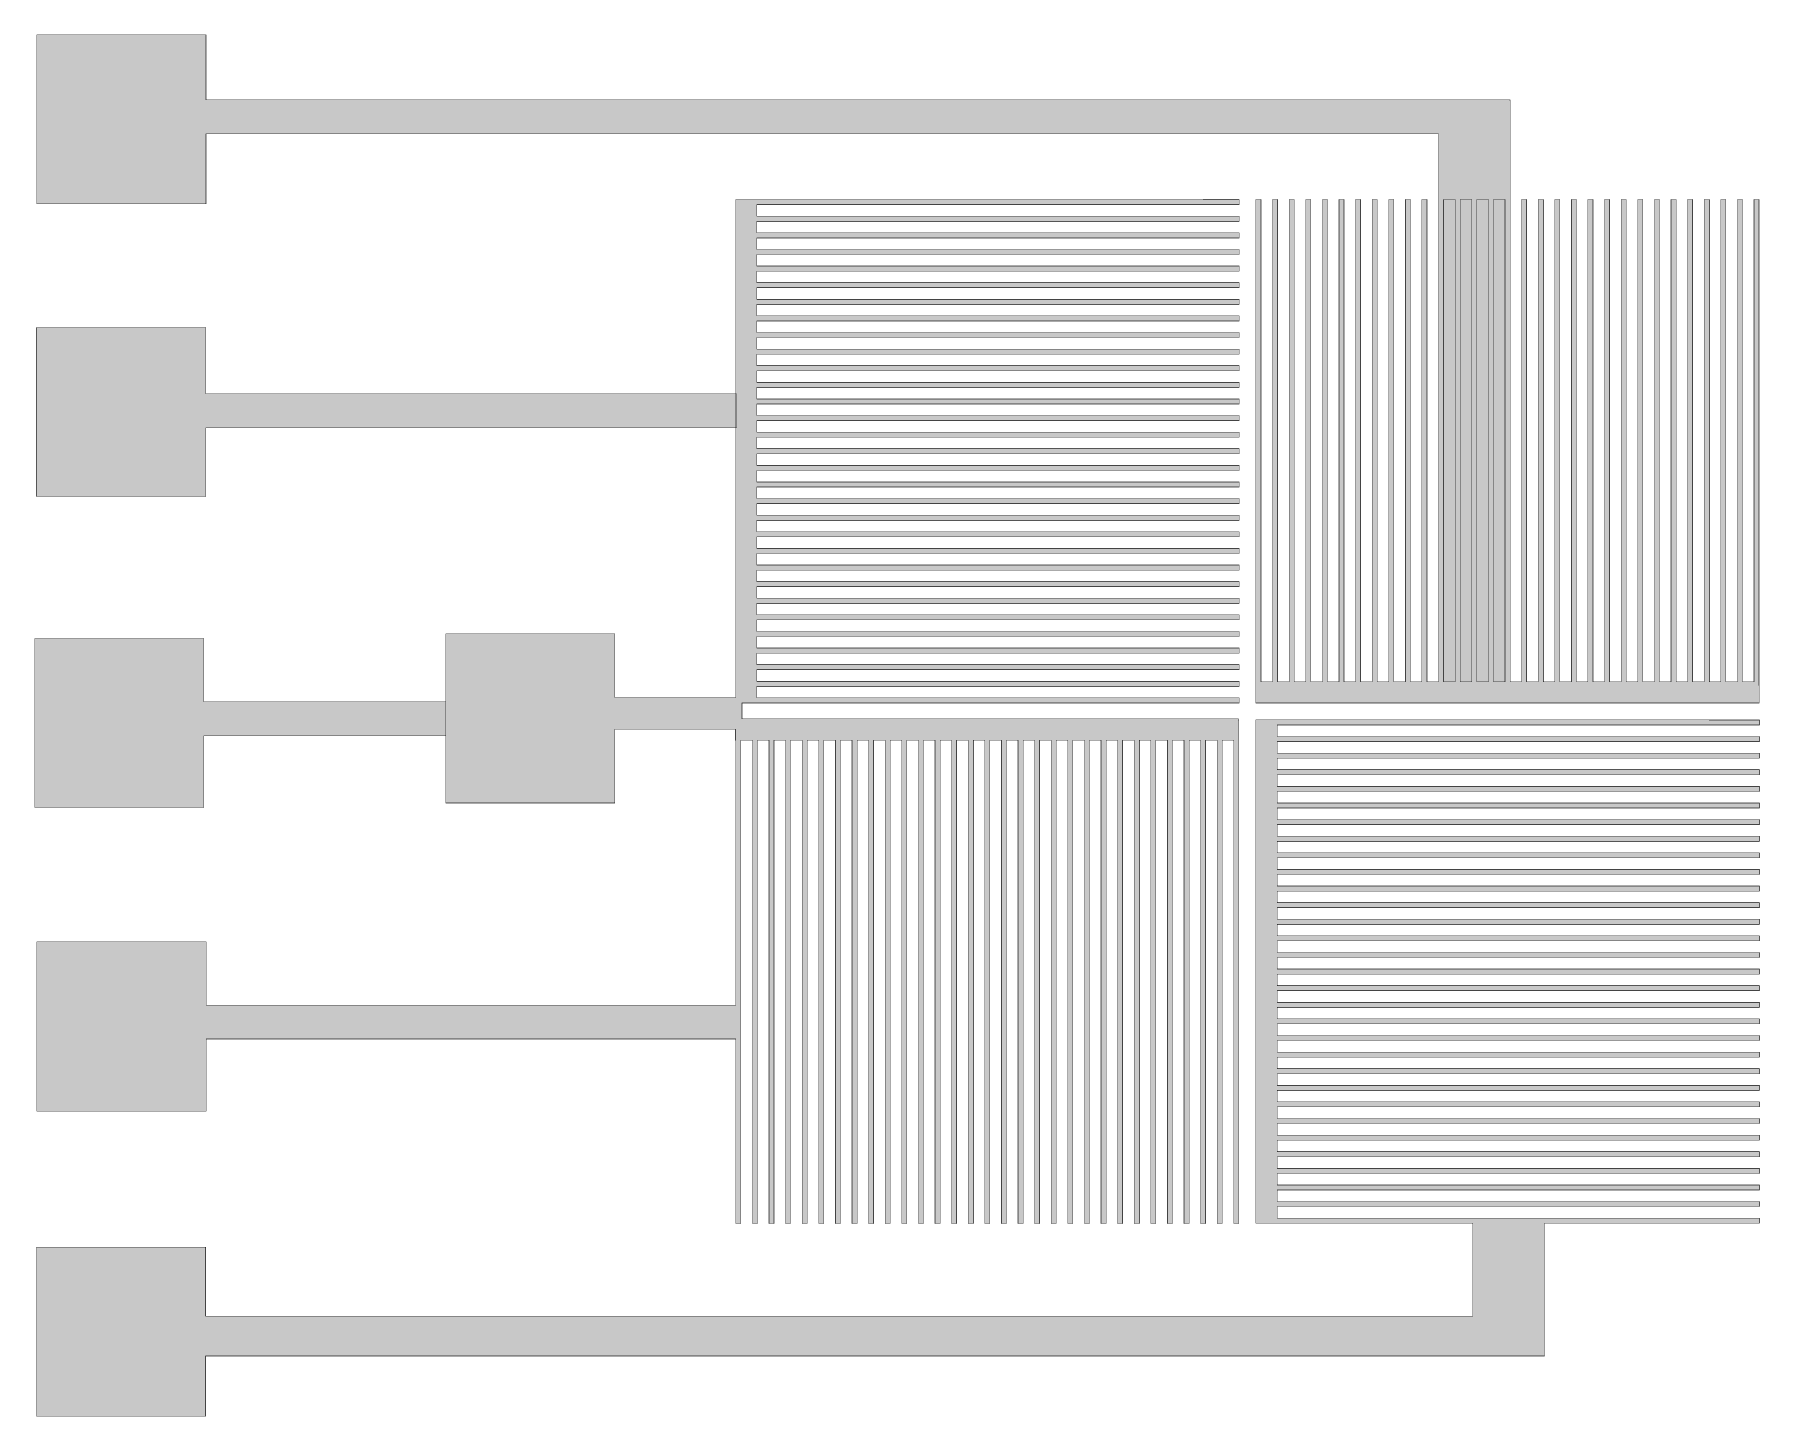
# Model space of a CAD drawing. Header units: millimetres. Extents: x -77.8 to -10.8, y 3.9 to 21.4.
# Drawn here: x -31.17 to -10.77, y 5.02 to 21.35 of the extents above; entities that cross this region are included whole.
import ezdxf

# ---------------------------------------------------------------- set-up
doc = ezdxf.new("R2010")
doc.units = ezdxf.units.MM
doc.header["$MEASUREMENT"] = 0
doc.layers.add('Top-Layer', color=7, linetype='Continuous', true_color=0xff0000)

msp = doc.modelspace()

# ---------------------------------------------------------------- hatches: boundary and pattern name
at = {"layer": 'Top-Layer'}
for points in [[(-14.565, 13.702), (-14.565, 19.468), (-14.565, 20.181), (-29.14, 20.181), (-29.14, 19.351), (-31.14, 19.351), (-31.14, 21.351), (-29.14, 21.351), (-29.14, 20.581), (-13.785, 20.581), (-13.719, 20.58), (-13.719, 19.404), (-13.72, 13.702), (-13.584, 13.702), (-13.584, 19.403), (-13.524, 19.403), (-13.524, 13.702), (-13.387, 13.702), (-13.387, 19.403), (-13.327, 19.403), (-13.327, 13.702), (-13.191, 13.702), (-13.191, 19.403), (-13.131, 19.403), (-13.131, 13.702), (-12.995, 13.702), (-12.995, 19.403), (-12.935, 19.403), (-12.935, 13.702), (-12.799, 13.702), (-12.799, 19.403), (-12.739, 19.403), (-12.739, 13.702), (-12.602, 13.702), (-12.602, 19.403), (-12.542, 19.403), (-12.542, 13.702), (-12.406, 13.702), (-12.406, 19.403), (-12.346, 19.403), (-12.346, 13.702), (-12.21, 13.702), (-12.21, 19.403), (-12.15, 19.403), (-12.15, 13.702), (-12.013, 13.702), (-12.013, 19.403), (-11.953, 19.403), (-11.953, 13.702), (-11.817, 13.702), (-11.817, 19.403), (-11.757, 19.403), (-11.757, 13.702), (-11.621, 13.702), (-11.621, 19.403), (-11.561, 19.403), (-11.561, 13.702), (-11.424, 13.702), (-11.424, 19.403), (-11.364, 19.403), (-11.364, 13.702), (-11.228, 13.702), (-11.228, 19.403), (-11.168, 19.403), (-11.168, 13.702), (-11.032, 13.702), (-11.032, 19.403), (-10.972, 19.403), (-10.972, 13.702), (-10.836, 13.702), (-10.836, 19.403), (-10.776, 19.403), (-10.776, 13.702), (-10.775, 13.452), (-16.725, 13.452), (-16.725, 13.702), (-16.725, 19.403), (-16.665, 19.403), (-16.665, 13.702), (-16.528, 13.702), (-16.528, 19.403), (-16.468, 19.403), (-16.468, 13.702), (-16.332, 13.702), (-16.332, 19.403), (-16.272, 19.403), (-16.272, 13.702), (-16.136, 13.702), (-16.136, 19.403), (-16.076, 19.403), (-16.076, 13.702), (-15.939, 13.702), (-15.939, 19.403), (-15.879, 19.403), (-15.879, 13.702), (-15.743, 13.702), (-15.743, 19.403), (-15.683, 19.403), (-15.683, 13.702), (-15.547, 13.702), (-15.547, 19.403), (-15.487, 19.403), (-15.487, 13.702), (-15.35, 13.702), (-15.35, 19.403), (-15.29, 19.403), (-15.29, 13.702), (-15.154, 13.702), (-15.154, 19.403), (-15.094, 19.403), (-15.094, 13.702), (-14.958, 13.702), (-14.958, 19.403), (-14.898, 19.403), (-14.898, 13.702), (-14.762, 13.702), (-14.762, 19.403), (-14.702, 19.403), (-14.702, 13.702)], [(-22.881, 13.144), (-24.305, 13.144), (-24.305, 12.271), (-26.305, 12.271), (-26.305, 14.271), (-24.305, 14.271), (-24.305, 13.517), (-22.874, 13.517), (-22.876, 19.404), (-22.626, 19.404), (-16.924, 19.402), (-16.924, 19.342), (-22.626, 19.342), (-22.626, 19.206), (-16.924, 19.206), (-16.924, 19.146), (-22.626, 19.146), (-22.626, 19.009), (-16.924, 19.009), (-16.924, 18.949), (-22.626, 18.949), (-22.626, 18.813), (-16.924, 18.813), (-16.924, 18.753), (-22.626, 18.753), (-22.626, 18.617), (-16.924, 18.617), (-16.924, 18.557), (-22.626, 18.557), (-22.626, 18.421), (-16.924, 18.421), (-16.924, 18.361), (-22.626, 18.361), (-22.626, 18.224), (-16.924, 18.224), (-16.924, 18.164), (-22.626, 18.164), (-22.626, 18.028), (-16.924, 18.028), (-16.924, 17.968), (-22.626, 17.968), (-22.626, 17.832), (-16.924, 17.832), (-16.924, 17.772), (-22.626, 17.772), (-22.626, 17.635), (-16.924, 17.635), (-16.924, 17.575), (-22.626, 17.575), (-22.626, 17.439), (-16.924, 17.439), (-16.924, 17.379), (-22.626, 17.379), (-22.626, 17.243), (-16.924, 17.243), (-16.924, 17.183), (-22.626, 17.183), (-22.626, 17.046), (-16.924, 17.046), (-16.924, 16.986), (-22.626, 16.986), (-22.626, 16.85), (-16.924, 16.85), (-16.924, 16.79), (-22.626, 16.79), (-22.626, 16.654), (-16.924, 16.654), (-16.924, 16.594), (-22.626, 16.594), (-22.626, 16.458), (-16.924, 16.458), (-16.924, 16.398), (-22.626, 16.398), (-22.626, 16.261), (-16.924, 16.261), (-16.924, 16.201), (-22.626, 16.201), (-22.626, 16.065), (-16.924, 16.065), (-16.924, 16.005), (-22.626, 16.005), (-22.626, 15.869), (-16.924, 15.869), (-16.924, 15.809), (-22.626, 15.809), (-22.626, 15.672), (-16.924, 15.672), (-16.924, 15.612), (-22.626, 15.612), (-22.626, 15.476), (-16.924, 15.476), (-16.924, 15.416), (-22.626, 15.416), (-22.626, 15.28), (-16.924, 15.28), (-16.924, 15.22), (-22.626, 15.22), (-22.626, 15.083), (-16.924, 15.083), (-16.924, 15.023), (-22.626, 15.023), (-22.626, 14.887), (-16.924, 14.887), (-16.924, 14.827), (-22.626, 14.827), (-22.626, 14.691), (-16.924, 14.691), (-16.924, 14.631), (-22.626, 14.631), (-22.626, 14.495), (-16.924, 14.495), (-16.924, 14.435), (-22.626, 14.435), (-22.626, 14.298), (-16.924, 14.298), (-16.924, 14.238), (-22.626, 14.238), (-22.626, 14.102), (-16.924, 14.102), (-16.924, 14.042), (-22.626, 14.042), (-22.626, 13.906), (-16.924, 13.906), (-16.924, 13.846), (-22.626, 13.846), (-22.626, 13.709), (-16.924, 13.709), (-16.924, 13.649), (-22.626, 13.649), (-22.626, 13.513), (-16.924, 13.513), (-16.924, 13.453), (-22.802, 13.453), (-22.802, 13.264), (-16.931, 13.264), (-16.931, 13.251), (-16.927, 13.251), (-16.927, 7.301), (-16.987, 7.301), (-16.987, 13.014), (-17.123, 13.014), (-17.123, 7.301), (-17.183, 7.301), (-17.183, 13.014), (-17.319, 13.014), (-17.319, 7.301), (-17.379, 7.301), (-17.379, 13.014), (-17.515, 13.014), (-17.515, 7.301), (-17.575, 7.301), (-17.575, 13.014), (-17.712, 13.014), (-17.712, 7.301), (-17.772, 7.301), (-17.772, 13.014), (-17.908, 13.014), (-17.908, 7.301), (-17.968, 7.301), (-17.968, 13.014), (-18.104, 13.014), (-18.104, 7.301), (-18.164, 7.301), (-18.164, 13.014), (-18.301, 13.014), (-18.301, 7.301), (-18.361, 7.301), (-18.361, 13.014), (-18.497, 13.014), (-18.497, 7.301), (-18.557, 7.301), (-18.557, 13.014), (-18.693, 13.014), (-18.693, 7.301), (-18.753, 7.301), (-18.753, 13.014), (-18.89, 13.014), (-18.89, 7.301), (-18.95, 7.301), (-18.95, 13.014), (-19.086, 13.014), (-19.086, 7.301), (-19.146, 7.301), (-19.146, 13.014), (-19.282, 13.014), (-19.282, 7.301), (-19.342, 7.301), (-19.342, 13.014), (-19.478, 13.014), (-19.478, 7.301), (-19.538, 7.301), (-19.538, 13.014), (-19.675, 13.014), (-19.675, 7.301), (-19.735, 7.301), (-19.735, 13.014), (-19.871, 13.014), (-19.871, 7.301), (-19.931, 7.301), (-19.931, 13.014), (-20.067, 13.014), (-20.067, 7.301), (-20.127, 7.301), (-20.127, 13.014), (-20.264, 13.014), (-20.264, 7.301), (-20.324, 7.301), (-20.324, 13.014), (-20.46, 13.014), (-20.46, 7.301), (-20.52, 7.301), (-20.52, 13.014), (-20.656, 13.014), (-20.656, 7.301), (-20.716, 7.301), (-20.716, 13.014), (-20.853, 13.014), (-20.853, 7.301), (-20.913, 7.301), (-20.913, 13.014), (-21.049, 13.014), (-21.049, 7.301), (-21.109, 7.301), (-21.109, 13.014), (-21.245, 13.014), (-21.245, 7.301), (-21.305, 7.301), (-21.305, 13.014), (-21.441, 13.014), (-21.441, 7.301), (-21.501, 7.301), (-21.501, 13.014), (-21.638, 13.014), (-21.638, 7.301), (-21.698, 7.301), (-21.698, 13.014), (-21.834, 13.014), (-21.834, 7.301), (-21.894, 7.301), (-21.894, 13.014), (-22.03, 13.014), (-22.03, 7.301), (-22.09, 7.301), (-22.09, 13.014), (-22.227, 13.014), (-22.227, 7.301), (-22.287, 7.301), (-22.287, 13.014), (-22.423, 13.014), (-22.423, 7.301), (-22.483, 7.301), (-22.483, 13.014), (-22.619, 13.014), (-22.619, 7.301), (-22.679, 7.301), (-22.679, 13.014), (-22.816, 13.014), (-22.816, 7.301), (-22.876, 7.301), (-22.876, 9.481), (-29.139, 9.481), (-29.139, 8.629), (-31.139, 8.629), (-31.139, 10.629), (-29.139, 10.629), (-29.139, 9.881), (-22.876, 9.881), (-22.876, 13.014), (-22.881, 13.014)], [(-22.868, 16.706), (-29.142, 16.706), (-29.142, 15.892), (-31.142, 15.892), (-31.142, 17.892), (-29.142, 17.892), (-29.142, 17.106), (-22.868, 17.106)], [(-26.305, 13.065), (-29.165, 13.065), (-29.165, 12.216), (-31.165, 12.216), (-31.165, 14.216), (-29.165, 14.216), (-29.165, 13.465), (-26.305, 13.465)], [(-14.16, 6.204), (-14.16, 7.303), (-16.475, 7.303), (-16.725, 7.303), (-16.725, 13.253), (-16.475, 13.253), (-10.773, 13.252), (-10.773, 13.192), (-16.475, 13.192), (-16.475, 13.056), (-10.773, 13.056), (-10.773, 12.996), (-16.475, 12.996), (-16.475, 12.86), (-10.773, 12.86), (-10.773, 12.8), (-16.475, 12.8), (-16.475, 12.664), (-10.773, 12.664), (-10.773, 12.604), (-16.475, 12.604), (-16.475, 12.467), (-10.773, 12.467), (-10.773, 12.407), (-16.475, 12.407), (-16.475, 12.271), (-10.773, 12.271), (-10.773, 12.211), (-16.475, 12.211), (-16.475, 12.075), (-10.773, 12.075), (-10.773, 12.015), (-16.475, 12.015), (-16.475, 11.878), (-10.773, 11.878), (-10.773, 11.818), (-16.475, 11.818), (-16.475, 11.682), (-10.773, 11.682), (-10.773, 11.622), (-16.475, 11.622), (-16.475, 11.486), (-10.773, 11.486), (-10.773, 11.426), (-16.475, 11.426), (-16.475, 11.289), (-10.773, 11.289), (-10.773, 11.229), (-16.475, 11.229), (-16.475, 11.093), (-10.773, 11.093), (-10.773, 11.033), (-16.475, 11.033), (-16.475, 10.897), (-10.773, 10.897), (-10.773, 10.837), (-16.475, 10.837), (-16.475, 10.701), (-10.773, 10.701), (-10.773, 10.641), (-16.475, 10.641), (-16.475, 10.504), (-10.773, 10.504), (-10.773, 10.444), (-16.475, 10.444), (-16.475, 10.308), (-10.773, 10.308), (-10.773, 10.248), (-16.475, 10.248), (-16.475, 10.112), (-10.773, 10.112), (-10.773, 10.052), (-16.475, 10.052), (-16.475, 9.915), (-10.773, 9.915), (-10.773, 9.855), (-16.475, 9.855), (-16.475, 9.719), (-10.773, 9.719), (-10.773, 9.659), (-16.475, 9.659), (-16.475, 9.523), (-10.773, 9.523), (-10.773, 9.463), (-16.475, 9.463), (-16.475, 9.326), (-10.773, 9.326), (-10.773, 9.266), (-16.475, 9.266), (-16.475, 9.13), (-10.773, 9.13), (-10.773, 9.07), (-16.475, 9.07), (-16.475, 8.934), (-10.773, 8.934), (-10.773, 8.874), (-16.475, 8.874), (-16.475, 8.738), (-10.773, 8.738), (-10.773, 8.678), (-16.475, 8.678), (-16.475, 8.541), (-10.773, 8.541), (-10.773, 8.481), (-16.475, 8.481), (-16.475, 8.345), (-10.773, 8.345), (-10.773, 8.285), (-16.475, 8.285), (-16.475, 8.149), (-10.773, 8.149), (-10.773, 8.089), (-16.475, 8.089), (-16.475, 7.952), (-10.773, 7.952), (-10.773, 7.892), (-16.475, 7.892), (-16.475, 7.756), (-10.773, 7.756), (-10.773, 7.696), (-16.475, 7.696), (-16.475, 7.56), (-10.773, 7.56), (-10.773, 7.5), (-16.475, 7.5), (-16.475, 7.363), (-10.773, 7.363), (-10.773, 7.303), (-13.314, 7.303), (-13.314, 6.146), (-13.314, 5.734), (-29.144, 5.734), (-29.144, 5.022), (-31.144, 5.022), (-31.144, 7.022), (-29.144, 7.022), (-29.144, 6.204)]]:
    msp.add_hatch(color=256, dxfattribs=at).paths.add_polyline_path(points)
h = msp.add_hatch(color=256, dxfattribs=at)
h.paths.add_polyline_path([(-14.565, 13.702), (-14.565, 19.468), (-14.565, 20.181), (-29.14, 20.181), (-29.14, 19.351), (-31.14, 19.351), (-31.14, 21.351), (-29.14, 21.351), (-29.14, 20.581), (-13.785, 20.581), (-13.719, 20.58), (-13.719, 19.404), (-13.72, 13.702), (-13.584, 13.702), (-13.584, 19.403), (-13.524, 19.403), (-13.524, 13.702), (-13.387, 13.702), (-13.387, 19.403), (-13.327, 19.403), (-13.327, 13.702), (-13.191, 13.702), (-13.191, 19.403), (-13.131, 19.403), (-13.131, 13.702), (-12.995, 13.702), (-12.995, 19.403), (-12.935, 19.403), (-12.935, 13.702), (-12.799, 13.702), (-12.799, 19.403), (-12.739, 19.403), (-12.739, 13.702), (-12.602, 13.702), (-12.602, 19.403), (-12.542, 19.403), (-12.542, 13.702), (-12.406, 13.702), (-12.406, 19.403), (-12.346, 19.403), (-12.346, 13.702), (-12.21, 13.702), (-12.21, 19.403), (-12.15, 19.403), (-12.15, 13.702), (-12.013, 13.702), (-12.013, 19.403), (-11.953, 19.403), (-11.953, 13.702), (-11.817, 13.702), (-11.817, 19.403), (-11.757, 19.403), (-11.757, 13.702), (-11.621, 13.702), (-11.621, 19.403), (-11.561, 19.403), (-11.561, 13.702), (-11.424, 13.702), (-11.424, 19.403), (-11.364, 19.403), (-11.364, 13.702), (-11.228, 13.702), (-11.228, 19.403), (-11.168, 19.403), (-11.168, 13.702), (-11.032, 13.702), (-11.032, 19.403), (-10.972, 19.403), (-10.972, 13.702), (-10.836, 13.702), (-10.836, 19.403), (-10.776, 19.403), (-10.776, 13.702), (-10.775, 13.452), (-16.725, 13.452), (-16.725, 13.702), (-16.725, 19.403), (-16.665, 19.403), (-16.665, 13.702), (-16.528, 13.702), (-16.528, 19.403), (-16.468, 19.403), (-16.468, 13.702), (-16.332, 13.702), (-16.332, 19.403), (-16.272, 19.403), (-16.272, 13.702), (-16.136, 13.702), (-16.136, 19.403), (-16.076, 19.403), (-16.076, 13.702), (-15.939, 13.702), (-15.939, 19.403), (-15.879, 19.403), (-15.879, 13.702), (-15.743, 13.702), (-15.743, 19.403), (-15.683, 19.403), (-15.683, 13.702), (-15.547, 13.702), (-15.547, 19.403), (-15.487, 19.403), (-15.487, 13.702), (-15.35, 13.702), (-15.35, 19.403), (-15.29, 19.403), (-15.29, 13.702), (-15.154, 13.702), (-15.154, 19.403), (-15.094, 19.403), (-15.094, 13.702), (-14.958, 13.702), (-14.958, 19.403), (-14.898, 19.403), (-14.898, 13.702), (-14.762, 13.702), (-14.762, 19.403), (-14.702, 19.403), (-14.702, 13.702)])
h.paths.add_polyline_path([(-14.369, 19.404), (-14.505, 19.404), (-14.505, 13.702), (-14.369, 13.702)])
h = msp.add_hatch(color=256, dxfattribs=at)
h.paths.add_polyline_path([(-14.565, 13.702), (-14.565, 19.468), (-14.565, 20.181), (-29.14, 20.181), (-29.14, 19.351), (-31.14, 19.351), (-31.14, 21.351), (-29.14, 21.351), (-29.14, 20.581), (-13.785, 20.581), (-13.719, 20.58), (-13.719, 19.404), (-13.72, 13.702), (-13.584, 13.702), (-13.584, 19.403), (-13.524, 19.403), (-13.524, 13.702), (-13.387, 13.702), (-13.387, 19.403), (-13.327, 19.403), (-13.327, 13.702), (-13.191, 13.702), (-13.191, 19.403), (-13.131, 19.403), (-13.131, 13.702), (-12.995, 13.702), (-12.995, 19.403), (-12.935, 19.403), (-12.935, 13.702), (-12.799, 13.702), (-12.799, 19.403), (-12.739, 19.403), (-12.739, 13.702), (-12.602, 13.702), (-12.602, 19.403), (-12.542, 19.403), (-12.542, 13.702), (-12.406, 13.702), (-12.406, 19.403), (-12.346, 19.403), (-12.346, 13.702), (-12.21, 13.702), (-12.21, 19.403), (-12.15, 19.403), (-12.15, 13.702), (-12.013, 13.702), (-12.013, 19.403), (-11.953, 19.403), (-11.953, 13.702), (-11.817, 13.702), (-11.817, 19.403), (-11.757, 19.403), (-11.757, 13.702), (-11.621, 13.702), (-11.621, 19.403), (-11.561, 19.403), (-11.561, 13.702), (-11.424, 13.702), (-11.424, 19.403), (-11.364, 19.403), (-11.364, 13.702), (-11.228, 13.702), (-11.228, 19.403), (-11.168, 19.403), (-11.168, 13.702), (-11.032, 13.702), (-11.032, 19.403), (-10.972, 19.403), (-10.972, 13.702), (-10.836, 13.702), (-10.836, 19.403), (-10.776, 19.403), (-10.776, 13.702), (-10.775, 13.452), (-16.725, 13.452), (-16.725, 13.702), (-16.725, 19.403), (-16.665, 19.403), (-16.665, 13.702), (-16.528, 13.702), (-16.528, 19.403), (-16.468, 19.403), (-16.468, 13.702), (-16.332, 13.702), (-16.332, 19.403), (-16.272, 19.403), (-16.272, 13.702), (-16.136, 13.702), (-16.136, 19.403), (-16.076, 19.403), (-16.076, 13.702), (-15.939, 13.702), (-15.939, 19.403), (-15.879, 19.403), (-15.879, 13.702), (-15.743, 13.702), (-15.743, 19.403), (-15.683, 19.403), (-15.683, 13.702), (-15.547, 13.702), (-15.547, 19.403), (-15.487, 19.403), (-15.487, 13.702), (-15.35, 13.702), (-15.35, 19.403), (-15.29, 19.403), (-15.29, 13.702), (-15.154, 13.702), (-15.154, 19.403), (-15.094, 19.403), (-15.094, 13.702), (-14.958, 13.702), (-14.958, 19.403), (-14.898, 19.403), (-14.898, 13.702), (-14.762, 13.702), (-14.762, 19.403), (-14.702, 19.403), (-14.702, 13.702)])
h.paths.add_polyline_path([(-14.369, 19.404), (-14.505, 19.404), (-14.505, 13.702), (-14.369, 13.702)])
h.paths.add_polyline_path([(-14.173, 19.404), (-14.309, 19.404), (-14.309, 13.702), (-14.173, 13.702)])
h = msp.add_hatch(color=256, dxfattribs=at)
h.paths.add_polyline_path([(-14.565, 13.702), (-14.565, 19.468), (-14.565, 20.181), (-29.14, 20.181), (-29.14, 19.351), (-31.14, 19.351), (-31.14, 21.351), (-29.14, 21.351), (-29.14, 20.581), (-13.785, 20.581), (-13.719, 20.58), (-13.719, 19.404), (-13.72, 13.702), (-13.584, 13.702), (-13.584, 19.403), (-13.524, 19.403), (-13.524, 13.702), (-13.387, 13.702), (-13.387, 19.403), (-13.327, 19.403), (-13.327, 13.702), (-13.191, 13.702), (-13.191, 19.403), (-13.131, 19.403), (-13.131, 13.702), (-12.995, 13.702), (-12.995, 19.403), (-12.935, 19.403), (-12.935, 13.702), (-12.799, 13.702), (-12.799, 19.403), (-12.739, 19.403), (-12.739, 13.702), (-12.602, 13.702), (-12.602, 19.403), (-12.542, 19.403), (-12.542, 13.702), (-12.406, 13.702), (-12.406, 19.403), (-12.346, 19.403), (-12.346, 13.702), (-12.21, 13.702), (-12.21, 19.403), (-12.15, 19.403), (-12.15, 13.702), (-12.013, 13.702), (-12.013, 19.403), (-11.953, 19.403), (-11.953, 13.702), (-11.817, 13.702), (-11.817, 19.403), (-11.757, 19.403), (-11.757, 13.702), (-11.621, 13.702), (-11.621, 19.403), (-11.561, 19.403), (-11.561, 13.702), (-11.424, 13.702), (-11.424, 19.403), (-11.364, 19.403), (-11.364, 13.702), (-11.228, 13.702), (-11.228, 19.403), (-11.168, 19.403), (-11.168, 13.702), (-11.032, 13.702), (-11.032, 19.403), (-10.972, 19.403), (-10.972, 13.702), (-10.836, 13.702), (-10.836, 19.403), (-10.776, 19.403), (-10.776, 13.702), (-10.775, 13.452), (-16.725, 13.452), (-16.725, 13.702), (-16.725, 19.403), (-16.665, 19.403), (-16.665, 13.702), (-16.528, 13.702), (-16.528, 19.403), (-16.468, 19.403), (-16.468, 13.702), (-16.332, 13.702), (-16.332, 19.403), (-16.272, 19.403), (-16.272, 13.702), (-16.136, 13.702), (-16.136, 19.403), (-16.076, 19.403), (-16.076, 13.702), (-15.939, 13.702), (-15.939, 19.403), (-15.879, 19.403), (-15.879, 13.702), (-15.743, 13.702), (-15.743, 19.403), (-15.683, 19.403), (-15.683, 13.702), (-15.547, 13.702), (-15.547, 19.403), (-15.487, 19.403), (-15.487, 13.702), (-15.35, 13.702), (-15.35, 19.403), (-15.29, 19.403), (-15.29, 13.702), (-15.154, 13.702), (-15.154, 19.403), (-15.094, 19.403), (-15.094, 13.702), (-14.958, 13.702), (-14.958, 19.403), (-14.898, 19.403), (-14.898, 13.702), (-14.762, 13.702), (-14.762, 19.403), (-14.702, 19.403), (-14.702, 13.702)])
h.paths.add_polyline_path([(-14.369, 19.404), (-14.505, 19.404), (-14.505, 13.702), (-14.369, 13.702)])
h.paths.add_polyline_path([(-14.173, 19.404), (-14.309, 19.404), (-14.309, 13.702), (-14.173, 13.702)])
h.paths.add_polyline_path([(-13.976, 19.404), (-14.113, 19.404), (-14.113, 13.702), (-13.976, 13.702)])
h = msp.add_hatch(color=256, dxfattribs=at)
h.paths.add_polyline_path([(-14.565, 13.702), (-14.565, 19.468), (-14.565, 20.181), (-29.14, 20.181), (-29.14, 19.351), (-31.14, 19.351), (-31.14, 21.351), (-29.14, 21.351), (-29.14, 20.581), (-13.785, 20.581), (-13.719, 20.58), (-13.719, 19.404), (-13.72, 13.702), (-13.584, 13.702), (-13.584, 19.403), (-13.524, 19.403), (-13.524, 13.702), (-13.387, 13.702), (-13.387, 19.403), (-13.327, 19.403), (-13.327, 13.702), (-13.191, 13.702), (-13.191, 19.403), (-13.131, 19.403), (-13.131, 13.702), (-12.995, 13.702), (-12.995, 19.403), (-12.935, 19.403), (-12.935, 13.702), (-12.799, 13.702), (-12.799, 19.403), (-12.739, 19.403), (-12.739, 13.702), (-12.602, 13.702), (-12.602, 19.403), (-12.542, 19.403), (-12.542, 13.702), (-12.406, 13.702), (-12.406, 19.403), (-12.346, 19.403), (-12.346, 13.702), (-12.21, 13.702), (-12.21, 19.403), (-12.15, 19.403), (-12.15, 13.702), (-12.013, 13.702), (-12.013, 19.403), (-11.953, 19.403), (-11.953, 13.702), (-11.817, 13.702), (-11.817, 19.403), (-11.757, 19.403), (-11.757, 13.702), (-11.621, 13.702), (-11.621, 19.403), (-11.561, 19.403), (-11.561, 13.702), (-11.424, 13.702), (-11.424, 19.403), (-11.364, 19.403), (-11.364, 13.702), (-11.228, 13.702), (-11.228, 19.403), (-11.168, 19.403), (-11.168, 13.702), (-11.032, 13.702), (-11.032, 19.403), (-10.972, 19.403), (-10.972, 13.702), (-10.836, 13.702), (-10.836, 19.403), (-10.776, 19.403), (-10.776, 13.702), (-10.775, 13.452), (-16.725, 13.452), (-16.725, 13.702), (-16.725, 19.403), (-16.665, 19.403), (-16.665, 13.702), (-16.528, 13.702), (-16.528, 19.403), (-16.468, 19.403), (-16.468, 13.702), (-16.332, 13.702), (-16.332, 19.403), (-16.272, 19.403), (-16.272, 13.702), (-16.136, 13.702), (-16.136, 19.403), (-16.076, 19.403), (-16.076, 13.702), (-15.939, 13.702), (-15.939, 19.403), (-15.879, 19.403), (-15.879, 13.702), (-15.743, 13.702), (-15.743, 19.403), (-15.683, 19.403), (-15.683, 13.702), (-15.547, 13.702), (-15.547, 19.403), (-15.487, 19.403), (-15.487, 13.702), (-15.35, 13.702), (-15.35, 19.403), (-15.29, 19.403), (-15.29, 13.702), (-15.154, 13.702), (-15.154, 19.403), (-15.094, 19.403), (-15.094, 13.702), (-14.958, 13.702), (-14.958, 19.403), (-14.898, 19.403), (-14.898, 13.702), (-14.762, 13.702), (-14.762, 19.403), (-14.702, 19.403), (-14.702, 13.702)])
h.paths.add_polyline_path([(-14.369, 19.404), (-14.505, 19.404), (-14.505, 13.702), (-14.369, 13.702)])
h.paths.add_polyline_path([(-14.173, 19.404), (-14.309, 19.404), (-14.309, 13.702), (-14.173, 13.702)])
h.paths.add_polyline_path([(-13.976, 19.404), (-14.113, 19.404), (-14.113, 13.702), (-13.976, 13.702)])
h.paths.add_polyline_path([(-13.78, 19.404), (-13.916, 19.404), (-13.916, 13.702), (-13.78, 13.702)])

# ---------------------------------------------------------------- linework, layer by layer
at = {"layer": 'Top-Layer', "const_width": 0.00508}
for points in [[(-14.565, 13.702), (-14.565, 19.468), (-14.565, 20.181), (-29.14, 20.181), (-29.14, 19.351), (-31.14, 19.351), (-31.14, 21.351), (-29.14, 21.351), (-29.14, 20.581), (-13.785, 20.581), (-13.719, 20.58), (-13.719, 19.404), (-13.72, 13.702), (-13.584, 13.702), (-13.584, 19.403), (-13.524, 19.403), (-13.524, 13.702), (-13.387, 13.702), (-13.387, 19.403), (-13.327, 19.403), (-13.327, 13.702), (-13.191, 13.702), (-13.191, 19.403), (-13.131, 19.403), (-13.131, 13.702), (-12.995, 13.702), (-12.995, 19.403), (-12.935, 19.403), (-12.935, 13.702), (-12.799, 13.702), (-12.799, 19.403), (-12.739, 19.403), (-12.739, 13.702), (-12.602, 13.702), (-12.602, 19.403), (-12.542, 19.403), (-12.542, 13.702), (-12.406, 13.702), (-12.406, 19.403), (-12.346, 19.403), (-12.346, 13.702), (-12.21, 13.702), (-12.21, 19.403), (-12.15, 19.403), (-12.15, 13.702), (-12.013, 13.702), (-12.013, 19.403), (-11.953, 19.403), (-11.953, 13.702), (-11.817, 13.702), (-11.817, 19.403), (-11.757, 19.403), (-11.757, 13.702), (-11.621, 13.702), (-11.621, 19.403), (-11.561, 19.403), (-11.561, 13.702), (-11.424, 13.702), (-11.424, 19.403), (-11.364, 19.403), (-11.364, 13.702), (-11.228, 13.702), (-11.228, 19.403), (-11.168, 19.403), (-11.168, 13.702), (-11.032, 13.702), (-11.032, 19.403), (-10.972, 19.403), (-10.972, 13.702), (-10.836, 13.702), (-10.836, 19.403), (-10.776, 19.403), (-10.776, 13.702), (-10.775, 13.452), (-16.725, 13.452), (-16.725, 13.702), (-16.725, 19.403), (-16.665, 19.403), (-16.665, 13.702), (-16.528, 13.702), (-16.528, 19.403), (-16.468, 19.403), (-16.468, 13.702), (-16.332, 13.702), (-16.332, 19.403), (-16.272, 19.403), (-16.272, 13.702), (-16.136, 13.702), (-16.136, 19.403), (-16.076, 19.403), (-16.076, 13.702), (-15.939, 13.702), (-15.939, 19.403), (-15.879, 19.403), (-15.879, 13.702), (-15.743, 13.702), (-15.743, 19.403), (-15.683, 19.403), (-15.683, 13.702), (-15.547, 13.702), (-15.547, 19.403), (-15.487, 19.403), (-15.487, 13.702), (-15.35, 13.702), (-15.35, 19.403), (-15.29, 19.403), (-15.29, 13.702), (-15.154, 13.702), (-15.154, 19.403), (-15.094, 19.403), (-15.094, 13.702), (-14.958, 13.702), (-14.958, 19.403), (-14.898, 19.403), (-14.898, 13.702), (-14.762, 13.702), (-14.762, 19.403), (-14.702, 19.403), (-14.702, 13.702)], [(-22.881, 13.144), (-24.305, 13.144), (-24.305, 12.271), (-26.305, 12.271), (-26.305, 14.271), (-24.305, 14.271), (-24.305, 13.517), (-22.874, 13.517), (-22.876, 19.404), (-22.626, 19.404), (-16.924, 19.402), (-16.924, 19.342), (-22.626, 19.342), (-22.626, 19.206), (-16.924, 19.206), (-16.924, 19.146), (-22.626, 19.146), (-22.626, 19.009), (-16.924, 19.009), (-16.924, 18.949), (-22.626, 18.949), (-22.626, 18.813), (-16.924, 18.813), (-16.924, 18.753), (-22.626, 18.753), (-22.626, 18.617), (-16.924, 18.617), (-16.924, 18.557), (-22.626, 18.557), (-22.626, 18.421), (-16.924, 18.421), (-16.924, 18.361), (-22.626, 18.361), (-22.626, 18.224), (-16.924, 18.224), (-16.924, 18.164), (-22.626, 18.164), (-22.626, 18.028), (-16.924, 18.028), (-16.924, 17.968), (-22.626, 17.968), (-22.626, 17.832), (-16.924, 17.832), (-16.924, 17.772), (-22.626, 17.772), (-22.626, 17.635), (-16.924, 17.635), (-16.924, 17.575), (-22.626, 17.575), (-22.626, 17.439), (-16.924, 17.439), (-16.924, 17.379), (-22.626, 17.379), (-22.626, 17.243), (-16.924, 17.243), (-16.924, 17.183), (-22.626, 17.183), (-22.626, 17.046), (-16.924, 17.046), (-16.924, 16.986), (-22.626, 16.986), (-22.626, 16.85), (-16.924, 16.85), (-16.924, 16.79), (-22.626, 16.79), (-22.626, 16.654), (-16.924, 16.654), (-16.924, 16.594), (-22.626, 16.594), (-22.626, 16.458), (-16.924, 16.458), (-16.924, 16.398), (-22.626, 16.398), (-22.626, 16.261), (-16.924, 16.261), (-16.924, 16.201), (-22.626, 16.201), (-22.626, 16.065), (-16.924, 16.065), (-16.924, 16.005), (-22.626, 16.005), (-22.626, 15.869), (-16.924, 15.869), (-16.924, 15.809), (-22.626, 15.809), (-22.626, 15.672), (-16.924, 15.672), (-16.924, 15.612), (-22.626, 15.612), (-22.626, 15.476), (-16.924, 15.476), (-16.924, 15.416), (-22.626, 15.416), (-22.626, 15.28), (-16.924, 15.28), (-16.924, 15.22), (-22.626, 15.22), (-22.626, 15.083), (-16.924, 15.083), (-16.924, 15.023), (-22.626, 15.023), (-22.626, 14.887), (-16.924, 14.887), (-16.924, 14.827), (-22.626, 14.827), (-22.626, 14.691), (-16.924, 14.691), (-16.924, 14.631), (-22.626, 14.631), (-22.626, 14.495), (-16.924, 14.495), (-16.924, 14.435), (-22.626, 14.435), (-22.626, 14.298), (-16.924, 14.298), (-16.924, 14.238), (-22.626, 14.238), (-22.626, 14.102), (-16.924, 14.102), (-16.924, 14.042), (-22.626, 14.042), (-22.626, 13.906), (-16.924, 13.906), (-16.924, 13.846), (-22.626, 13.846), (-22.626, 13.709), (-16.924, 13.709), (-16.924, 13.649), (-22.626, 13.649), (-22.626, 13.513), (-16.924, 13.513), (-16.924, 13.453), (-22.802, 13.453), (-22.802, 13.264), (-16.931, 13.264), (-16.931, 13.251), (-16.927, 13.251), (-16.927, 7.301), (-16.987, 7.301), (-16.987, 13.014), (-17.123, 13.014), (-17.123, 7.301), (-17.183, 7.301), (-17.183, 13.014), (-17.319, 13.014), (-17.319, 7.301), (-17.379, 7.301), (-17.379, 13.014), (-17.515, 13.014), (-17.515, 7.301), (-17.575, 7.301), (-17.575, 13.014), (-17.712, 13.014), (-17.712, 7.301), (-17.772, 7.301), (-17.772, 13.014), (-17.908, 13.014), (-17.908, 7.301), (-17.968, 7.301), (-17.968, 13.014), (-18.104, 13.014), (-18.104, 7.301), (-18.164, 7.301), (-18.164, 13.014), (-18.301, 13.014), (-18.301, 7.301), (-18.361, 7.301), (-18.361, 13.014), (-18.497, 13.014), (-18.497, 7.301), (-18.557, 7.301), (-18.557, 13.014), (-18.693, 13.014), (-18.693, 7.301), (-18.753, 7.301), (-18.753, 13.014), (-18.89, 13.014), (-18.89, 7.301), (-18.95, 7.301), (-18.95, 13.014), (-19.086, 13.014), (-19.086, 7.301), (-19.146, 7.301), (-19.146, 13.014), (-19.282, 13.014), (-19.282, 7.301), (-19.342, 7.301), (-19.342, 13.014), (-19.478, 13.014), (-19.478, 7.301), (-19.538, 7.301), (-19.538, 13.014), (-19.675, 13.014), (-19.675, 7.301), (-19.735, 7.301), (-19.735, 13.014), (-19.871, 13.014), (-19.871, 7.301), (-19.931, 7.301), (-19.931, 13.014), (-20.067, 13.014), (-20.067, 7.301), (-20.127, 7.301), (-20.127, 13.014), (-20.264, 13.014), (-20.264, 7.301), (-20.324, 7.301), (-20.324, 13.014), (-20.46, 13.014), (-20.46, 7.301), (-20.52, 7.301), (-20.52, 13.014), (-20.656, 13.014), (-20.656, 7.301), (-20.716, 7.301), (-20.716, 13.014), (-20.853, 13.014), (-20.853, 7.301), (-20.913, 7.301), (-20.913, 13.014), (-21.049, 13.014), (-21.049, 7.301), (-21.109, 7.301), (-21.109, 13.014), (-21.245, 13.014), (-21.245, 7.301), (-21.305, 7.301), (-21.305, 13.014), (-21.441, 13.014), (-21.441, 7.301), (-21.501, 7.301), (-21.501, 13.014), (-21.638, 13.014), (-21.638, 7.301), (-21.698, 7.301), (-21.698, 13.014), (-21.834, 13.014), (-21.834, 7.301), (-21.894, 7.301), (-21.894, 13.014), (-22.03, 13.014), (-22.03, 7.301), (-22.09, 7.301), (-22.09, 13.014), (-22.227, 13.014), (-22.227, 7.301), (-22.287, 7.301), (-22.287, 13.014), (-22.423, 13.014), (-22.423, 7.301), (-22.483, 7.301), (-22.483, 13.014), (-22.619, 13.014), (-22.619, 7.301), (-22.679, 7.301), (-22.679, 13.014), (-22.816, 13.014), (-22.816, 7.301), (-22.876, 7.301), (-22.876, 9.481), (-29.139, 9.481), (-29.139, 8.629), (-31.139, 8.629), (-31.139, 10.629), (-29.139, 10.629), (-29.139, 9.881), (-22.876, 9.881), (-22.876, 13.014), (-22.881, 13.014)], [(-14.369, 19.404), (-14.505, 19.404), (-14.505, 13.702), (-14.369, 13.702)], [(-14.173, 19.404), (-14.309, 19.404), (-14.309, 13.702), (-14.173, 13.702)], [(-13.976, 19.404), (-14.113, 19.404), (-14.113, 13.702), (-13.976, 13.702)], [(-13.78, 19.404), (-13.916, 19.404), (-13.916, 13.702), (-13.78, 13.702)], [(-22.868, 16.706), (-29.142, 16.706), (-29.142, 15.892), (-31.142, 15.892), (-31.142, 17.892), (-29.142, 17.892), (-29.142, 17.106), (-22.868, 17.106)], [(-26.305, 13.065), (-29.165, 13.065), (-29.165, 12.216), (-31.165, 12.216), (-31.165, 14.216), (-29.165, 14.216), (-29.165, 13.465), (-26.305, 13.465)], [(-14.16, 6.204), (-14.16, 7.303), (-16.475, 7.303), (-16.725, 7.303), (-16.725, 13.253), (-16.475, 13.253), (-10.773, 13.252), (-10.773, 13.192), (-16.475, 13.192), (-16.475, 13.056), (-10.773, 13.056), (-10.773, 12.996), (-16.475, 12.996), (-16.475, 12.86), (-10.773, 12.86), (-10.773, 12.8), (-16.475, 12.8), (-16.475, 12.664), (-10.773, 12.664), (-10.773, 12.604), (-16.475, 12.604), (-16.475, 12.467), (-10.773, 12.467), (-10.773, 12.407), (-16.475, 12.407), (-16.475, 12.271), (-10.773, 12.271), (-10.773, 12.211), (-16.475, 12.211), (-16.475, 12.075), (-10.773, 12.075), (-10.773, 12.015), (-16.475, 12.015), (-16.475, 11.878), (-10.773, 11.878), (-10.773, 11.818), (-16.475, 11.818), (-16.475, 11.682), (-10.773, 11.682), (-10.773, 11.622), (-16.475, 11.622), (-16.475, 11.486), (-10.773, 11.486), (-10.773, 11.426), (-16.475, 11.426), (-16.475, 11.289), (-10.773, 11.289), (-10.773, 11.229), (-16.475, 11.229), (-16.475, 11.093), (-10.773, 11.093), (-10.773, 11.033), (-16.475, 11.033), (-16.475, 10.897), (-10.773, 10.897), (-10.773, 10.837), (-16.475, 10.837), (-16.475, 10.701), (-10.773, 10.701), (-10.773, 10.641), (-16.475, 10.641), (-16.475, 10.504), (-10.773, 10.504), (-10.773, 10.444), (-16.475, 10.444), (-16.475, 10.308), (-10.773, 10.308), (-10.773, 10.248), (-16.475, 10.248), (-16.475, 10.112), (-10.773, 10.112), (-10.773, 10.052), (-16.475, 10.052), (-16.475, 9.915), (-10.773, 9.915), (-10.773, 9.855), (-16.475, 9.855), (-16.475, 9.719), (-10.773, 9.719), (-10.773, 9.659), (-16.475, 9.659), (-16.475, 9.523), (-10.773, 9.523), (-10.773, 9.463), (-16.475, 9.463), (-16.475, 9.326), (-10.773, 9.326), (-10.773, 9.266), (-16.475, 9.266), (-16.475, 9.13), (-10.773, 9.13), (-10.773, 9.07), (-16.475, 9.07), (-16.475, 8.934), (-10.773, 8.934), (-10.773, 8.874), (-16.475, 8.874), (-16.475, 8.738), (-10.773, 8.738), (-10.773, 8.678), (-16.475, 8.678), (-16.475, 8.541), (-10.773, 8.541), (-10.773, 8.481), (-16.475, 8.481), (-16.475, 8.345), (-10.773, 8.345), (-10.773, 8.285), (-16.475, 8.285), (-16.475, 8.149), (-10.773, 8.149), (-10.773, 8.089), (-16.475, 8.089), (-16.475, 7.952), (-10.773, 7.952), (-10.773, 7.892), (-16.475, 7.892), (-16.475, 7.756), (-10.773, 7.756), (-10.773, 7.696), (-16.475, 7.696), (-16.475, 7.56), (-10.773, 7.56), (-10.773, 7.5), (-16.475, 7.5), (-16.475, 7.363), (-10.773, 7.363), (-10.773, 7.303), (-13.314, 7.303), (-13.314, 6.146), (-13.314, 5.734), (-29.144, 5.734), (-29.144, 5.022), (-31.144, 5.022), (-31.144, 7.022), (-29.144, 7.022), (-29.144, 6.204)]]:
    msp.add_lwpolyline(points, close=True, dxfattribs=at)

doc.saveas('drawing.dxf')
